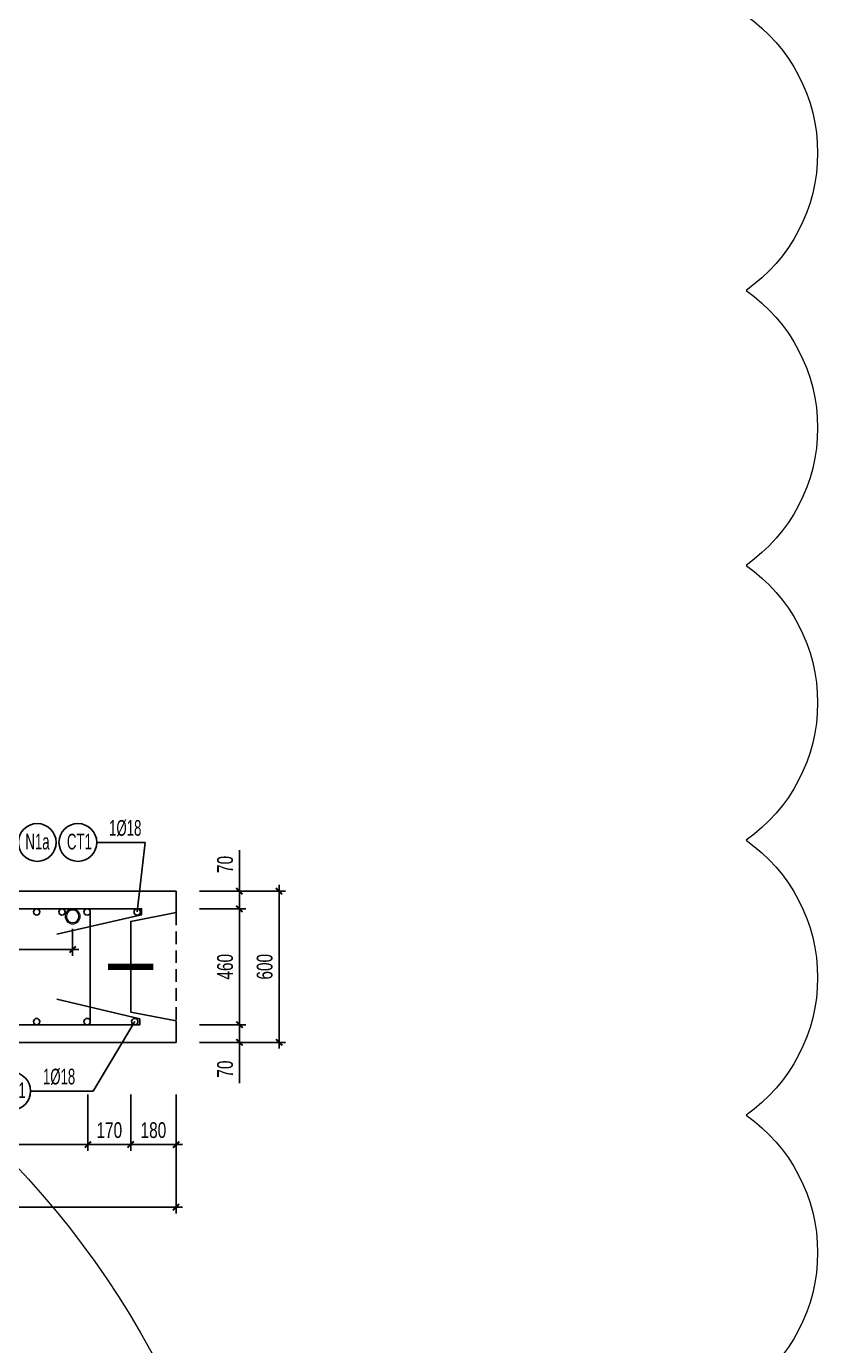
# Model space of a CAD drawing. Header units: millimetres. Extents: x -147841 to 368790, y -162721 to 84261.
# Drawn here: x 285769 to 288908, y -102328 to -97092 of the extents above; entities that cross this region are included whole.
import ezdxf
from ezdxf.enums import TextEntityAlignment as Align

# ---------------------------------------------------------------- set-up
doc = ezdxf.new("R2010")
doc.units = ezdxf.units.MM
doc.header["$LTSCALE"] = 1000
doc.header["$MEASUREMENT"] = 0
doc.header["$PDMODE"] = 1
doc.header["$PDSIZE"] = -10
doc.linetypes.add('DASHED', pattern=[0.75, 0.5, -0.25])
doc.layers.get('0').update_dxf_attribs({"linetype": 'CONTINUOUS', "lineweight": 18})
doc.layers.get('DEFPOINTS').update_dxf_attribs({"color": 5, "linetype": 'CONTINUOUS', "lineweight": 18})
doc.layers.add('0-THAY', color=7, linetype='CONTINUOUS', lineweight=18)
doc.layers.add('ccu11-Dim', color=8, linetype='CONTINUOUS', lineweight=18)
for name, color, linetype in [('ccu11-Khuat', 9, 'DASHED'), ('ccu11-Manh', 8, 'CONTINUOUS'), ('ccu11-Thep', 4, 'CONTINUOUS'), ('ccu11-Thepdai', 6, 'CONTINUOUS'), ('KC-Cotthep', 8, 'CONTINUOUS'), ('KC-Dim', 8, 'CONTINUOUS'), ('KC-Thay', 7, 'CONTINUOUS'), ('KC-Thep', 4, 'CONTINUOUS')]:
    doc.layers.add(name, color=color, linetype=linetype)
doc.styles.add('ARIAL', font='arial.ttf', dxfattribs={"width": 0.7})
doc.styles.add('ccu11-dim', font='vnsimli.shx', dxfattribs={"width": 0.65, "bigfont": 'bigfont.shx'})
doc.dimstyles.new('2.5-25', dxfattribs={"dimscale": 25, "dimtxt": 2.5, "dimasz": 1, "dimexe": 1, "dimexo": 2, "dimgap": 1, "dimtad": 1, "dimdec": 1, "dimrnd": 5, "dimdsep": 46, "dimtxsty": 'ARIAL', "dimblk": 'ARCHTICK', "dimcen": -1, "dimdle": 1, "dimclrd": 256, "dimclre": 256, "dimclrt": 3, "dimadec": 0, "dimazin": 2, "dimtfac": 0.1, "dimtdec": 1, "dimtmove": 0, "dimatfit": 1, "dimldrblk": 'ARCHTICK', "dimfxl": 1, "dimtvp": 0.833333, "dimtfill": 1, "dimtolj": 1, "dimtzin": 12, "dimarcsym": 0})
doc.dimstyles.new('ccu11-100x4', dxfattribs={"dimscale": 100, "dimtxt": 2.5, "dimasz": 1, "dimexe": 1, "dimexo": 2, "dimgap": 1, "dimtad": 1, "dimdec": 0, "dimlfac": 0.25, "dimdsep": 46, "dimtxsty": 'ccu11-dim', "dimblk": 'ARCHTICK', "dimcen": -1, "dimdle": 1, "dimclrd": 256, "dimclre": 256, "dimclrt": 31, "dimadec": 0, "dimazin": 2, "dimtfac": 0.1, "dimtdec": 0, "dimtmove": 0, "dimatfit": 1, "dimldrblk": 'ARCHTICK', "dimfxl": 1, "dimtvp": 0.833333, "dimtolj": 1, "dimtzin": 12, "dimarcsym": 0})

# ---------------------------------------------------------------- blocks, each defined once
blk = doc.blocks.new('_ARCHTICK')
at = {"color": 0, "linetype": 'ByBlock', "const_width": 0.3}
blk.add_lwpolyline([(-0.5, -0.5), (0.5, 0.5)], dxfattribs=at)
blk = doc.blocks.new('*D590')
at = {"layer": 'DEFPOINTS', "color": 0, "linetype": 'ByBlock', "ltscale": 30, "transparency": 16777216}
for p in [(286182.7, -101281.1), (286362.7, -101281.1)]:
    blk.add_point(p, dxfattribs=at)
at = {"layer": 'KC-Dim', "linetype": 'ByBlock', "lineweight": -2, "ltscale": 30, "transparency": 16777216}
for p, q in [((286182.7, -101331.1), (286182.7, -101554.9)), ((286362.7, -101331.1), (286362.7, -101554.9)), ((286157.7, -101529.9), (286387.7, -101529.9))]:
    blk.add_line(p, q, dxfattribs=at)
at = {"layer": 'KC-Dim', "linetype": 'ByBlock', "lineweight": -2, "ltscale": 30, "transparency": 16777216, "xscale": 25, "yscale": 25, "zscale": 25, "rotation": 180}
blk.add_blockref('_ARCHTICK', (286182.7, -101529.9), dxfattribs=at)
at = {"layer": 'KC-Dim', "linetype": 'ByBlock', "lineweight": -2, "ltscale": 30, "transparency": 16777216, "xscale": 25, "yscale": 25, "zscale": 25}
blk.add_blockref('_ARCHTICK', (286362.7, -101529.9), dxfattribs=at)
at = {"layer": 'KC-Dim', "color": 3, "linetype": 'ByBlock', "ltscale": 30, "transparency": 16777216, "insert": (286272.7, -101472.9), "char_height": 62.5, "attachment_point": 5, "style": 'ARIAL', "bg_fill": 3, "box_fill_scale": 1.25, "bg_fill_color": 256, "bg_fill_true_color": 13158600, "bg_fill_transparency": 0}
blk.add_mtext('\\A1;180', dxfattribs=at)
at = {"layer": 'DEFPOINTS', "color": 0, "linetype": 'ByBlock', "ltscale": 30, "transparency": 16777216}
blk.add_point((286362.7, -101529.9), dxfattribs=at)
blk = doc.blocks.new('*D591')
at = {"layer": 'DEFPOINTS', "color": 0, "linetype": 'ByBlock', "ltscale": 30, "transparency": 16777216}
for p in [(286012.7, -101281.1), (286182.7, -101281.1)]:
    blk.add_point(p, dxfattribs=at)
at = {"layer": 'KC-Dim', "linetype": 'ByBlock', "lineweight": -2, "ltscale": 30, "transparency": 16777216}
for p, q in [((286012.7, -101331.1), (286012.7, -101554.9)), ((286182.7, -101331.1), (286182.7, -101554.9)), ((286207.7, -101529.9), (285987.7, -101529.9))]:
    blk.add_line(p, q, dxfattribs=at)
at = {"layer": 'KC-Dim', "linetype": 'ByBlock', "lineweight": -2, "ltscale": 30, "transparency": 16777216, "xscale": 25, "yscale": 25, "zscale": 25, "rotation": 180}
blk.add_blockref('_ARCHTICK', (286012.7, -101529.9), dxfattribs=at)
at = {"layer": 'KC-Dim', "linetype": 'ByBlock', "lineweight": -2, "ltscale": 30, "transparency": 16777216, "xscale": 25, "yscale": 25, "zscale": 25}
blk.add_blockref('_ARCHTICK', (286182.7, -101529.9), dxfattribs=at)
at = {"layer": 'KC-Dim', "color": 3, "linetype": 'ByBlock', "ltscale": 30, "transparency": 16777216, "insert": (286097.7, -101472.9), "char_height": 62.5, "attachment_point": 5, "style": 'ARIAL', "bg_fill": 3, "box_fill_scale": 1.25, "bg_fill_color": 256, "bg_fill_true_color": 13158600, "bg_fill_transparency": 0}
blk.add_mtext('\\A1;170', dxfattribs=at)
at = {"layer": 'DEFPOINTS', "color": 0, "linetype": 'ByBlock', "ltscale": 30, "transparency": 16777216}
blk.add_point((286012.7, -101529.9), dxfattribs=at)
blk = doc.blocks.new('*D592')
at = {"layer": 'DEFPOINTS', "color": 0, "linetype": 'ByBlock', "ltscale": 30, "transparency": 16777216}
for p in [(286406.2, -100524.2), (286771.2, -100524.2), (286406.2, -101124.2)]:
    blk.add_point(p, dxfattribs=at)
at = {"layer": 'KC-Dim', "linetype": 'ByBlock', "lineweight": -2, "ltscale": 30, "transparency": 16777216}
for p, q in [((286771.2, -101149.2), (286771.2, -100499.2)), ((286456.2, -100524.2), (286796.2, -100524.2)), ((286456.2, -101124.2), (286796.2, -101124.2))]:
    blk.add_line(p, q, dxfattribs=at)
at = {"layer": 'KC-Dim', "linetype": 'ByBlock', "lineweight": -2, "ltscale": 30, "transparency": 16777216, "xscale": 25, "yscale": 25, "zscale": 25}
for p, rotation in [((286771.2, -100524.2), 90), ((286771.2, -101124.2), 270)]:
    blk.add_blockref('_ARCHTICK', p, dxfattribs=dict(at, rotation=rotation))
at = {"layer": 'KC-Dim', "color": 3, "linetype": 'ByBlock', "ltscale": 30, "transparency": 16777216, "insert": (286714.3, -100824.2), "char_height": 62.5, "attachment_point": 5, "rotation": 90, "style": 'ARIAL', "bg_fill": 3, "box_fill_scale": 1.25, "bg_fill_color": 256, "bg_fill_true_color": 13158600, "bg_fill_transparency": 0}
blk.add_mtext('\\A1;600', dxfattribs=at)
blk = doc.blocks.new('*D593')
at = {"layer": 'DEFPOINTS', "color": 0, "linetype": 'ByBlock', "ltscale": 30, "transparency": 16777216}
for p in [(286406.2, -100594.2), (286406.2, -101054.2), (286614.1, -101054.2)]:
    blk.add_point(p, dxfattribs=at)
at = {"layer": 'KC-Dim', "linetype": 'ByBlock', "lineweight": -2, "ltscale": 30, "transparency": 16777216}
for p, q in [((286614.1, -100569.2), (286614.1, -101079.2)), ((286456.2, -100594.2), (286639.1, -100594.2)), ((286456.2, -101054.2), (286639.1, -101054.2))]:
    blk.add_line(p, q, dxfattribs=at)
at = {"layer": 'KC-Dim', "linetype": 'ByBlock', "lineweight": -2, "ltscale": 30, "transparency": 16777216, "xscale": 25, "yscale": 25, "zscale": 25}
for p, rotation in [((286614.1, -100594.2), 90), ((286614.1, -101054.2), 270)]:
    blk.add_blockref('_ARCHTICK', p, dxfattribs=dict(at, rotation=rotation))
at = {"layer": 'KC-Dim', "color": 3, "linetype": 'ByBlock', "ltscale": 30, "transparency": 16777216, "insert": (286557.2, -100824.2), "char_height": 62.5, "attachment_point": 5, "rotation": 90, "style": 'ARIAL', "bg_fill": 3, "box_fill_scale": 1.25, "bg_fill_color": 256, "bg_fill_true_color": 13158600, "bg_fill_transparency": 0}
blk.add_mtext('\\A1;460', dxfattribs=at)
blk = doc.blocks.new('*D594')
at = {"layer": 'DEFPOINTS', "color": 0, "linetype": 'ByBlock', "ltscale": 30, "transparency": 16777216}
for p in [(286406.2, -100524.2), (286614.1, -100524.2), (286406.2, -100594.2)]:
    blk.add_point(p, dxfattribs=at)
at = {"layer": 'KC-Dim', "linetype": 'ByBlock', "lineweight": -2, "ltscale": 30, "transparency": 16777216}
for p, q in [((286614.1, -100524.2), (286614.1, -100362.1)), ((286456.2, -100524.2), (286639.1, -100524.2)), ((286614.1, -100594.2), (286614.1, -100524.2)), ((286456.2, -100594.2), (286639.1, -100594.2)), ((286614.1, -100594.2), (286614.1, -100619.2))]:
    blk.add_line(p, q, dxfattribs=at)
at = {"layer": 'KC-Dim', "linetype": 'ByBlock', "lineweight": -2, "ltscale": 30, "transparency": 16777216, "xscale": 25, "yscale": 25, "zscale": 25}
for p, rotation in [((286614.1, -100524.2), 270), ((286614.1, -100594.2), 90)]:
    blk.add_blockref('_ARCHTICK', p, dxfattribs=dict(at, rotation=rotation))
at = {"layer": 'KC-Dim', "color": 3, "linetype": 'ByBlock', "ltscale": 30, "transparency": 16777216, "insert": (286557.2, -100418.1), "char_height": 62.5, "attachment_point": 5, "rotation": 90, "style": 'ARIAL', "bg_fill": 3, "box_fill_scale": 1.25, "bg_fill_color": 256, "bg_fill_true_color": 13158600, "bg_fill_transparency": 0}
blk.add_mtext('\\A1;70', dxfattribs=at)
blk = doc.blocks.new('*D595')
at = {"layer": 'DEFPOINTS', "color": 0, "linetype": 'ByBlock', "ltscale": 30, "transparency": 16777216}
for p in [(286406.2, -101054.2), (286406.2, -101124.2), (286614.1, -101124.2)]:
    blk.add_point(p, dxfattribs=at)
at = {"layer": 'KC-Dim', "linetype": 'ByBlock', "lineweight": -2, "ltscale": 30, "transparency": 16777216}
for p, q in [((286614.1, -101054.2), (286614.1, -101029.2)), ((286456.2, -101054.2), (286639.1, -101054.2)), ((286614.1, -101054.2), (286614.1, -101124.2)), ((286456.2, -101124.2), (286639.1, -101124.2)), ((286614.1, -101124.2), (286614.1, -101286.4))]:
    blk.add_line(p, q, dxfattribs=at)
at = {"layer": 'KC-Dim', "linetype": 'ByBlock', "lineweight": -2, "ltscale": 30, "transparency": 16777216, "xscale": 25, "yscale": 25, "zscale": 25}
for p, rotation in [((286614.1, -101054.2), 270), ((286614.1, -101124.2), 90)]:
    blk.add_blockref('_ARCHTICK', p, dxfattribs=dict(at, rotation=rotation))
at = {"layer": 'KC-Dim', "color": 3, "linetype": 'ByBlock', "ltscale": 30, "transparency": 16777216, "insert": (286557.2, -101230.3), "char_height": 62.5, "attachment_point": 5, "rotation": 90, "style": 'ARIAL', "bg_fill": 3, "box_fill_scale": 1.25, "bg_fill_color": 256, "bg_fill_true_color": 13158600, "bg_fill_transparency": 0}
blk.add_mtext('\\A1;70', dxfattribs=at)
blk = doc.blocks.new('*D596')
at = {"layer": 'DEFPOINTS', "color": 0, "linetype": 'ByBlock', "ltscale": 30, "transparency": 16777216}
for p in [(280832.7, -101281.1), (286012.7, -101281.1), (280832.7, -101529.9)]:
    blk.add_point(p, dxfattribs=at)
at = {"layer": 'KC-Dim', "linetype": 'ByBlock', "lineweight": -2, "ltscale": 30, "transparency": 16777216}
for p, q in [((280832.7, -101331.1), (280832.7, -101554.9)), ((286012.7, -101331.1), (286012.7, -101554.9)), ((286037.7, -101529.9), (280807.7, -101529.9))]:
    blk.add_line(p, q, dxfattribs=at)
at = {"layer": 'KC-Dim', "linetype": 'ByBlock', "lineweight": -2, "ltscale": 30, "transparency": 16777216, "xscale": 25, "yscale": 25, "zscale": 25, "rotation": 180}
blk.add_blockref('_ARCHTICK', (280832.7, -101529.9), dxfattribs=at)
at = {"layer": 'KC-Dim', "linetype": 'ByBlock', "lineweight": -2, "ltscale": 30, "transparency": 16777216, "xscale": 25, "yscale": 25, "zscale": 25}
blk.add_blockref('_ARCHTICK', (286012.7, -101529.9), dxfattribs=at)
at = {"layer": 'KC-Dim', "color": 3, "linetype": 'ByBlock', "ltscale": 30, "transparency": 16777216, "insert": (283422.7, -101472.9), "char_height": 62.5, "attachment_point": 5, "style": 'ARIAL', "bg_fill": 3, "box_fill_scale": 1.25, "bg_fill_color": 256, "bg_fill_true_color": 13158600, "bg_fill_transparency": 0}
blk.add_mtext('\\A1;5180', dxfattribs=at)
blk = doc.blocks.new('*D597')
at = {"layer": 'DEFPOINTS', "color": 0, "linetype": 'ByBlock', "ltscale": 30, "transparency": 16777216}
for p in [(280762.7, -101281.1), (286362.7, -101281.1), (280762.7, -101778.4)]:
    blk.add_point(p, dxfattribs=at)
at = {"layer": 'KC-Dim', "linetype": 'ByBlock', "lineweight": -2, "ltscale": 30, "transparency": 16777216}
for p, q in [((280762.7, -101331.1), (280762.7, -101803.4)), ((286362.7, -101331.1), (286362.7, -101803.4)), ((286387.7, -101778.4), (280737.7, -101778.4))]:
    blk.add_line(p, q, dxfattribs=at)
at = {"layer": 'KC-Dim', "linetype": 'ByBlock', "lineweight": -2, "ltscale": 30, "transparency": 16777216, "xscale": 25, "yscale": 25, "zscale": 25, "rotation": 180}
blk.add_blockref('_ARCHTICK', (280762.7, -101778.4), dxfattribs=at)
at = {"layer": 'KC-Dim', "linetype": 'ByBlock', "lineweight": -2, "ltscale": 30, "transparency": 16777216, "xscale": 25, "yscale": 25, "zscale": 25}
blk.add_blockref('_ARCHTICK', (286362.7, -101778.4), dxfattribs=at)
at = {"layer": 'KC-Dim', "color": 3, "linetype": 'ByBlock', "ltscale": 30, "transparency": 16777216, "insert": (283562.7, -101721.5), "char_height": 62.5, "attachment_point": 5, "style": 'ARIAL', "bg_fill": 3, "box_fill_scale": 1.25, "bg_fill_color": 256, "bg_fill_true_color": 13158600, "bg_fill_transparency": 0}
blk.add_mtext('\\A1;5600', dxfattribs=at)
blk = doc.blocks.new('att_thep_2')
blk.add_circle((-300, 0), 300)
at = {"color": 3, "style": 'ARIAL', "width": 0.6}
blk.add_attdef('DK', text='', height=250, dxfattribs=at).set_placement((467, 105), align=Align.CENTER)
at = {"color": 31, "style": 'ARIAL', "width": 0.6}
blk.add_attdef('SH', text='', height=250, dxfattribs=at).set_placement((-281, -111), align=Align.CENTER)
at = {"color": 2, "style": 'ARIAL', "width": 0.6}
blk.add_attdef('KC', text='', height=250, dxfattribs=at).set_placement((472, -355), align=Align.CENTER)
blk = doc.blocks.new('A$C260038B3')
at = {"layer": '0-THAY', "linetype": 'Continuous'}
for radius in [120, 100]:
    blk.add_circle((0, 0), radius, dxfattribs=at)
blk = doc.blocks.new('*D607')
at = {"layer": 'DEFPOINTS', "color": 0, "linetype": 'ByBlock', "ltscale": 30, "transparency": 16777216}
for p in [(284752.2, -100624.2), (285952.2, -100624.2), (285952.2, -100755.2)]:
    blk.add_point(p, dxfattribs=at)
at = {"layer": 'KC-Dim', "linetype": 'ByBlock', "lineweight": -2, "ltscale": 30, "transparency": 16777216}
for p, q in [((284752.2, -100674.2), (284752.2, -100780.2)), ((285952.2, -100674.2), (285952.2, -100780.2)), ((284727.2, -100755.2), (285977.2, -100755.2))]:
    blk.add_line(p, q, dxfattribs=at)
at = {"layer": 'KC-Dim', "linetype": 'ByBlock', "lineweight": -2, "ltscale": 30, "transparency": 16777216, "xscale": 25, "yscale": 25, "zscale": 25, "rotation": 180}
blk.add_blockref('_ARCHTICK', (284752.2, -100755.2), dxfattribs=at)
at = {"layer": 'KC-Dim', "linetype": 'ByBlock', "lineweight": -2, "ltscale": 30, "transparency": 16777216, "xscale": 25, "yscale": 25, "zscale": 25}
blk.add_blockref('_ARCHTICK', (285952.2, -100755.2), dxfattribs=at)
at = {"layer": 'KC-Dim', "color": 3, "linetype": 'ByBlock', "ltscale": 30, "transparency": 16777216, "insert": (285352.2, -100698.2), "char_height": 62.5, "attachment_point": 5, "style": 'ARIAL', "bg_fill": 3, "box_fill_scale": 1.25, "bg_fill_color": 256, "bg_fill_true_color": 13158600, "bg_fill_transparency": 0}
blk.add_mtext('\\A1;1200', dxfattribs=at)
blk = doc.blocks.new('*U1127')
at = {"layer": 'ccu11-Thep'}
blk.add_circle((0, 0), 12.5, dxfattribs=at)
blk = doc.blocks.new('*U1128')
at = {"layer": 'KC-Thep', "color": 0, "linetype": 'ByBlock', "lineweight": -2, "transparency": 16777216}
for p in [(-5000, 0), (-4800, 0), (-4600, 0), (-4400, 0), (-4200, 0), (-4000, 0), (-3800, 0), (-3600, 0), (-3400, 0), (-3200, 0), (-3000, 0), (-2800, 0), (-2600, 0), (-2400, 0), (-2200, 0), (-2000, 0), (-1800, 0), (-1600, 0), (-1400, 0), (-1200, 0), (-1000, 0), (-800, 0), (-600, 0), (-400, 0), (-200, 0), (0, 0)]:
    blk.add_blockref('*U1127', p, dxfattribs=at)
blk = doc.blocks.new('*U1131')
at = {"layer": 'ccu11-Thep'}
blk.add_circle((0, 0), 12.5, dxfattribs=at)
blk = doc.blocks.new('*U1132')
at = {"layer": 'KC-Thep', "color": 0, "linetype": 'ByBlock', "lineweight": -2, "transparency": 16777216}
for p in [(-5000, 0), (-4800, 0), (-4600, 0), (-4400, 0), (-4200, 0), (-4000, 0), (-3800, 0), (-3600, 0), (-3400, 0), (-3200, 0), (-3000, 0), (-2800, 0), (-2600, 0), (-2400, 0), (-2200, 0), (-2000, 0), (-1800, 0), (-1600, 0), (-1400, 0), (-1200, 0), (-1000, 0), (-800, 0), (-600, 0), (-400, 0), (-200, 0), (0, 0)]:
    blk.add_blockref('*U1131', p, dxfattribs=at)
blk = doc.blocks.new('*U1133')
at = {"layer": 'ccu11-Thep'}
blk.add_circle((0, 0), 12.5, dxfattribs=at)
blk = doc.blocks.new('*U1134')
at = {"layer": 'KC-Thep', "color": 0, "linetype": 'ByBlock', "lineweight": -2, "transparency": 16777216}
for p in [(-2200, 0), (-2000, 0), (-1800, 0), (-1600, 0), (-1400, 0), (-1200, 0), (-1000, 0), (-800, 0), (-600, 0), (-400, 0), (-200, 0), (0, 0)]:
    blk.add_blockref('*U1133', p, dxfattribs=at)

msp = doc.modelspace()

# ---------------------------------------------------------------- linework, layer by layer
at = {"layer": 'ccu11-Khuat', "ltscale": 0.1}
msp.add_line((286362.66, -100609.23), (286362.66, -101039.23), dxfattribs=at)
at = {"layer": 'ccu11-Thep', "const_width": 25}
msp.add_lwpolyline([(286092.66, -100824.23), (286272.66, -100824.23)], dxfattribs=at)
at = {"layer": 'ccu11-Thep'}
for centre in [(286208.37, -100606.73), (286198.83, -101041.73)]:
    msp.add_circle(centre, 12.5, dxfattribs=at)
at = {"layer": 'ccu11-Thepdai'}
msp.add_lwpolyline([(286009.7, -101054.23), (283209.7, -101054.23, -0.4142136), (283197.2, -101041.73), (283197.2, -100606.73, -0.4142136), (283209.7, -100594.23), (286009.7, -100594.23, -0.4142136), (286022.2, -100606.73), (286022.2, -101041.73, -0.4142136)], format="xyb", close=True, dxfattribs=at)
at = {"layer": 'ccu11-Thepdai', "flags": 128}
for points in [[(285981.61, -100594.23), (286225.52, -100594.23), (286225.52, -100617.88), (285889.89, -100695.09)], [(285901.11, -101054.23), (286218.78, -101054.23), (286218.78, -101031.02), (285889.89, -100953.37)]]:
    msp.add_lwpolyline(points, dxfattribs=at)
at = {"layer": 'KC-Thay', "flags": 128}
msp.add_lwpolyline([(286362.66, -101039.23), (286362.66, -101124.23), (280762.66, -101124.23), (280762.66, -101039.23), (280582.66, -101004.23), (280582.66, -100644.23), (280762.66, -100609.23), (280762.66, -100524.23), (283562.66, -100524.23), (284287.36, -97819.6), (284369.46, -97841.6), (284356.68, -98024.52), (284704.42, -98117.7), (284784.81, -97952.89), (284866.92, -97974.89), (284183.82, -100524.23), (286362.66, -100524.23), (286362.66, -100609.23), (286182.66, -100644.23), (286182.66, -101004.23)], close=True, dxfattribs=at)

# ---------------------------------------------------------------- block references
at = {"layer": 'ccu11-Dim', "ltscale": 3000, "extrusion": (0, 0, -1), "xscale": 0.25, "yscale": 0.25, "zscale": -0.25}
msp.add_blockref('A$C260038B3', (-285952.19, -100624.22), dxfattribs=at)
at = {"layer": 'KC-Cotthep'}
ref = msp.add_blockref('att_thep_2', (285736.72, -100330.86), dxfattribs=dict(at, xscale=-0.25, yscale=0.25, zscale=0.25))
ref.add_attrib('KC', 'a200', dxfattribs={"layer": '0', "color": 2, "height": 62.5, "style": 'ARIAL', "width": 0.6}).set_placement((285619.36, -100419.68), align=Align.CENTER)
ref.add_attrib('DK', '%%C22', dxfattribs={"layer": '0', "color": 2, "height": 62.5, "style": 'ARIAL', "width": 0.6}).set_placement((285620.45, -100304.5), align=Align.CENTER)
ref.add_attrib('SH', 'N1a', dxfattribs={"layer": '0', "color": 31, "height": 62.5, "style": 'ARIAL', "width": 0.6}).set_placement((285812.74, -100358.73), align=Align.CENTER)
ref = msp.add_blockref('att_thep_2', (286048.05, -100330.86), dxfattribs=dict(at, xscale=0.25, yscale=0.25, zscale=0.25))
ref.add_attrib('DK', '1%%C18', dxfattribs={"layer": '0', "color": 15, "height": 62.5, "style": 'ARIAL', "width": 0.6}).set_placement((286160.91, -100304.5), align=Align.CENTER)
ref.add_attrib('SH', 'CT1', dxfattribs={"layer": '0', "color": 31, "height": 62.5, "style": 'ARIAL', "width": 0.6}).set_placement((285979.03, -100358.73), align=Align.CENTER)
at = {"layer": 'KC-Thep'}
msp.add_blockref('*U1128', (286009.7, -101041.73), dxfattribs=at)

# ---------------------------------------------------------------- dimensions: what is measured, and where the dimension line sits
at = {"layer": 'KC-Dim', "linetype": 'ByBlock', "ltscale": 30}
dim = msp.add_linear_dim(base=(286771.24, -100524.23), p1=(286406.24, -101124.23), p2=(286406.24, -100524.23), angle=90, dimstyle='2.5-25', dxfattribs=at)
dim.commit()
dim.dimension.update_dxf_attribs({"geometry": '*D592', "text_midpoint": (286714.33, -100824.23)})
dim = msp.add_linear_dim(base=(286362.66, -101529.85), p1=(286182.66, -101281.13), p2=(286362.66, -101281.13), dimstyle='2.5-25', dxfattribs=at)
dim.commit()
dim.dimension.update_dxf_attribs({"geometry": '*D590', "text_midpoint": (286272.66, -101529.85), "dimtype": 160})

# ---------------------------------------------------------------- leaders
at = {"layer": 'ccu11-Manh', "ltscale": 10}
msp.add_leader([(286208.37, -100606.73), (286239.86, -100330.86), (286048.01, -100330.86)], dimstyle='ccu11-100x4', override={"dimgap": 1, "dimtad": 0, "dimldrblk": 'None'}, dxfattribs=at)

# ---------------------------------------------------------------- next in the draw order: dimensions: what is measured, and where the dimension line sits
at = {"layer": 'KC-Dim', "linetype": 'ByBlock', "ltscale": 30}
dim = msp.add_linear_dim(base=(286614.09, -101054.23), p1=(286406.24, -100594.23), p2=(286406.24, -101054.23), angle=90, dimstyle='2.5-25', dxfattribs=at)
dim.commit()
dim.dimension.update_dxf_attribs({"geometry": '*D593', "text_midpoint": (286557.18, -100824.23)})
dim = msp.add_linear_dim(base=(285952.19, -100755.15), p1=(284752.19, -100624.22), p2=(285952.19, -100624.22), dimstyle='2.5-25', dxfattribs=at)
dim.commit()
dim.dimension.update_dxf_attribs({"geometry": '*D607', "text_midpoint": (285352.19, -100698.24)})
dim = msp.add_linear_dim(base=(286012.66, -101529.85), p1=(286182.66, -101281.13), p2=(286012.66, -101281.13), angle=180, dimstyle='2.5-25', dxfattribs=at)
dim.commit()
dim.dimension.update_dxf_attribs({"geometry": '*D591', "text_midpoint": (286097.66, -101529.85), "dimtype": 160})

# ---------------------------------------------------------------- next in the draw order: block references
at = {"layer": 'KC-Thep'}
for name, p in [('*U1132', (286009.7, -100606.73)), ('*U1134', (285909.7, -100606.73))]:
    msp.add_blockref(name, p, dxfattribs=at)

# ---------------------------------------------------------------- next in the draw order: dimensions: what is measured, and where the dimension line sits
at = {"layer": 'KC-Dim', "linetype": 'ByBlock', "ltscale": 30}
for base, p1, p2, angle, picture, middle in [((286614.09, -100524.23), (286406.24, -100594.23), (286406.24, -100524.23), 90, '*D594', (286557.18, -100418.15)), ((286614.09, -101124.23), (286406.24, -101054.23), (286406.24, -101124.23), 90, '*D595', (286557.18, -101230.31)), ((280832.66, -101529.85), (286012.66, -101281.13), (280832.66, -101281.13), 180, '*D596', (283422.66, -101472.94))]:
    dim = msp.add_linear_dim(base=base, p1=p1, p2=p2, angle=angle, dimstyle='2.5-25', dxfattribs=at)
    dim.commit()
    dim.dimension.update_dxf_attribs({"geometry": picture, "text_midpoint": middle})

# ---------------------------------------------------------------- next in the draw order: dimensions: what is measured, and where the dimension line sits
dim = msp.add_linear_dim(base=(280762.66, -101778.4), p1=(286362.66, -101281.13), p2=(280762.66, -101281.13), angle=180, dimstyle='2.5-25', dxfattribs=at)
dim.commit()
dim.dimension.update_dxf_attribs({"geometry": '*D597', "text_midpoint": (283562.66, -101721.49)})

# ---------------------------------------------------------------- next in the draw order: linework, layer by layer
at = {"layer": 'DEFPOINTS', "color": 1, "flags": 128}
msp.add_lwpolyline([(278617.96, -91781.93, -0.5205671), (279708.92, -91781.93, -0.5205671), (280799.88, -91781.93, -0.5205671), (281890.85, -91781.93, -0.5205671), (282981.81, -91781.93, -0.5205671), (284072.77, -91781.93, -0.5205671), (285163.74, -91781.93, -0.5205671), (286254.7, -91781.93, -0.5205671), (287345.66, -91781.93, -0.5205671), (288436.62, -91781.93, -0.5205671), (288624.21, -92685.31, -0.5205671), (288624.21, -93776.27, -0.5205671), (288624.21, -94867.23, -0.5205671), (288624.21, -95958.2, -0.5205671), (288624.21, -97049.16, -0.5205671), (288624.21, -98140.12, -0.5205671), (288624.21, -99231.09, -0.5205671), (288624.21, -100322.05, -0.5205671), (288624.21, -101413.01, -0.5205671), (288624.21, -102503.97, -0.5205671)], format="xyb", dxfattribs=at)
at = {"layer": 'DEFPOINTS', "ltscale": 3000}
msp.add_circle((283195, -104013.22), 3488.53, dxfattribs=at)

# ---------------------------------------------------------------- next in the draw order: block references
at = {"layer": 'KC-Cotthep'}
ref = msp.add_blockref('att_thep_2', (285785.55, -101317.6), dxfattribs=dict(at, xscale=0.25, yscale=0.25, zscale=0.25))
ref.add_attrib('DK', '1%%C18', dxfattribs={"layer": '0', "color": 15, "height": 62.5, "style": 'ARIAL', "width": 0.6}).set_placement((285898.41, -101291.25), align=Align.CENTER)
ref.add_attrib('SH', 'CT1', dxfattribs={"layer": '0', "color": 31, "height": 62.5, "style": 'ARIAL', "width": 0.6}).set_placement((285716.53, -101345.47), align=Align.CENTER)

# ---------------------------------------------------------------- next in the draw order: leaders
at = {"layer": 'ccu11-Manh', "ltscale": 10}
msp.add_leader([(286198.83, -101041.73), (286033.19, -101317.6), (285785.58, -101317.6)], dimstyle='ccu11-100x4', override={"dimgap": 1, "dimtad": 0, "dimldrblk": 'None'}, dxfattribs=at)

doc.saveas('drawing.dxf')
